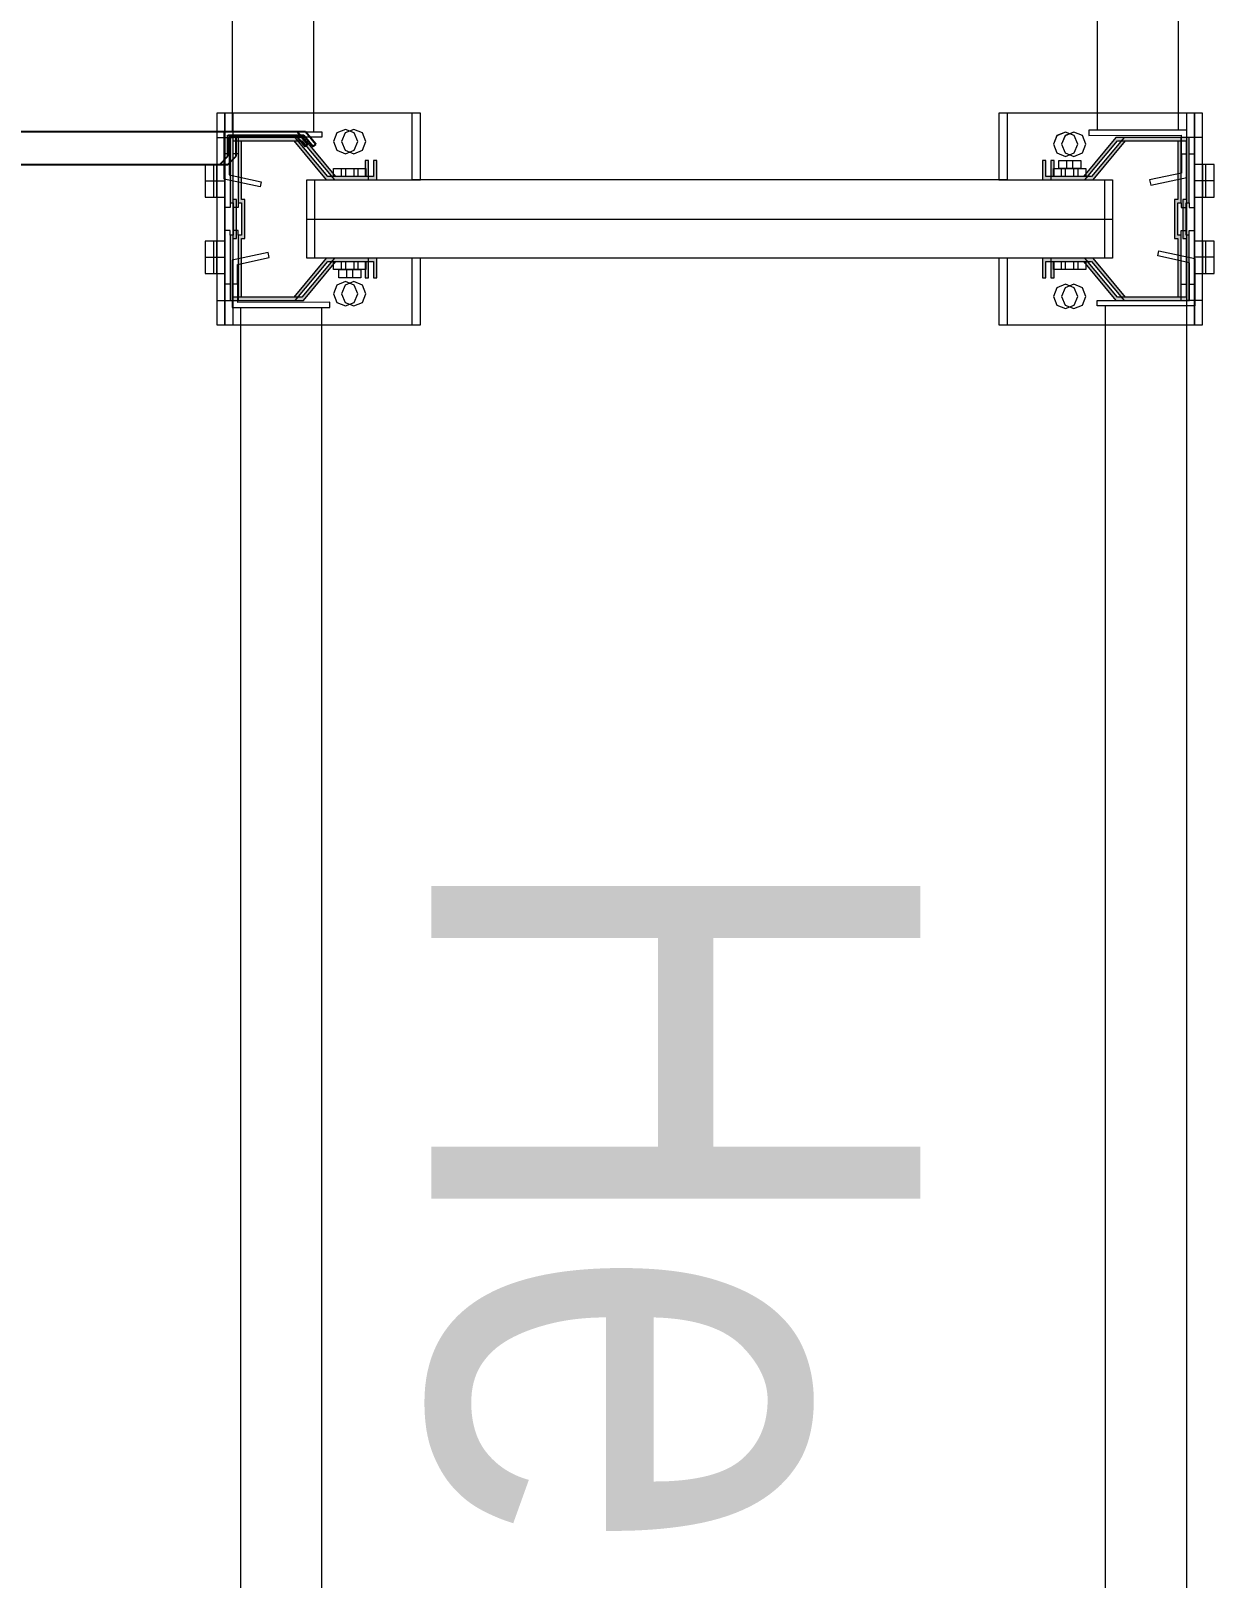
# Model space of a CAD drawing. Header units: metres. Extents: x 0 to 8715937, y -236336 to 216.
# Drawn here: x 132.013 to 132.739, y 84.363 to 85.312 of the extents above; entities that cross this region are included whole.
import ezdxf

# ---------------------------------------------------------------- set-up
doc = ezdxf.new("R2010")
doc.units = ezdxf.units.M
doc.header["$MEASUREMENT"] = 0
for name, color, linetype in [('0-BLOCK-EQUIPAMIENTO', 7, 'Continuous'), ('AAA BAST', 5, 'Continuous'), ('AAA CONECT', 3, 'Continuous'), ('AAA LARG', 1, 'Continuous'), ('MURO 20 - vista', 5, 'Continuous'), ('TEXTO', 7, 'Continuous')]:
    doc.layers.add(name, color=color, linetype=linetype)
doc.styles.add('AR', font='arial.ttf')

# ---------------------------------------------------------------- blocks, each defined once
blk = doc.blocks.new('conector de 0.25')
at = {"layer": 'AAA CONECT'}
for p, q in [((-0.2834, 0.018), (-0.2884, 0.013)), ((-0.2884, 0.013), (-0.2884, 0)), ((-0.0466, 0.018), (-0.2834, 0.018)), ((-0.0416, 0.013), (-0.0466, 0.018)), ((-0.0416, 0), (-0.0416, 0.013)), ((-0.3358, 0.00696), (-0.33734, 0.00568)), ((-0.33734, 0.00568), (-0.33094, -0.002)), ((-0.33, 0), (-0.3358, 0.00696)), ((-0.2884, 0), (-0.33, 0)), ((0, 0), (-0.0416, 0)), ((0.0058, 0.00696), (0, 0)), ((0.00094, -0.002), (0.00734, 0.00568)), ((0.00734, 0.00568), (0.0058, 0.00696)), ((-0.33094, -0.002), (0.00094, -0.002))]:
    blk.add_line(p, q, dxfattribs=at)
blk = doc.blocks.new('bastidor 0.60')
at = {"layer": 'MURO 20 - vista', "lineweight": 5}
h = blk.add_hatch(color=256, dxfattribs=at)
h.dxf.hatch_style = 1
h.paths.add_polyline_path([(-0.5068, 0.089), (-0.5068, 0.101), (-0.5088, 0.101), (-0.5088, 0.091), (-0.5318, 0.091), (-0.5518, 0.115), (-0.5918, 0.115), (-0.5918, 0.075), (-0.5898, 0.075), (-0.5898, 0.055), (-0.5918, 0.055), (-0.5918, 0.015), (-0.5518, 0.015), (-0.5318, 0.039), (-0.5284, 0.039), (-0.5284, 0.03901), (-0.5209, 0.03901), (-0.5134, 0.03901), (-0.5088, 0.039), (-0.5088, 0.029), (-0.5068, 0.029), (-0.5068, 0.041), (-0.53274, 0.041), (-0.55274, 0.017), (-0.5898, 0.017), (-0.5898, 0.053), (-0.5878, 0.053), (-0.5878, 0.077), (-0.5898, 0.077), (-0.5898, 0.113), (-0.55274, 0.113), (-0.53274, 0.089)])
h = blk.add_hatch(color=256, dxfattribs=at)
h.dxf.hatch_style = 1
h.paths.add_polyline_path([(-0.0932, 0.041), (-0.0932, 0.029), (-0.0912, 0.029), (-0.0912, 0.039), (-0.0682, 0.039), (-0.0482, 0.015), (-0.0082, 0.015), (-0.0082, 0.055), (-0.0102, 0.055), (-0.0102, 0.075), (-0.0082, 0.075), (-0.0082, 0.115), (-0.0482, 0.115), (-0.0682, 0.091), (-0.0716, 0.091), (-0.0716, 0.09099), (-0.0791, 0.09099), (-0.0866, 0.09099), (-0.0912, 0.091), (-0.0912, 0.101), (-0.0932, 0.101), (-0.0932, 0.089), (-0.06726, 0.089), (-0.04726, 0.113), (-0.0102, 0.113), (-0.0102, 0.077), (-0.0122, 0.077), (-0.0122, 0.053), (-0.0102, 0.053), (-0.0102, 0.017), (-0.04726, 0.017), (-0.06726, 0.041)])
at = {"layer": 'AAA BAST', "lineweight": 5}
for p, q in [((-0.48, 0.13), (-0.6, 0.13)), ((-0.6, 0.13), (-0.6, 0)), ((-0.595, 0.115), (-0.595, 0.13)), ((-0.48, 0.089), (-0.48, 0.13)), ((0, 0.13), (-0.12, 0.13)), ((-0.12, 0.13), (-0.12, 0.089)), ((-0.005, 0.13), (-0.005, 0.115)), ((0, 0), (0, 0.13)), ((-0.6, 0.115), (-0.595, 0.115)), ((-0.595, 0.105), (-0.595, 0.115)), ((-0.5518, 0.115), (-0.5918, 0.115)), ((-0.5918, 0.115), (-0.5918, 0.075)), ((-0.5318, 0.091), (-0.5518, 0.115)), ((-0.5262, 0.11778), (-0.5284, 0.11248)), ((-0.5209, 0.11998), (-0.5262, 0.11778)), ((-0.51559, 0.11778), (-0.5209, 0.11998)), ((-0.5134, 0.11248), (-0.51559, 0.11778)), ((-0.0844, 0.11613), (-0.0866, 0.11083)), ((-0.0791, 0.11833), (-0.0844, 0.11613)), ((-0.07381, 0.11614), (-0.0791, 0.11833)), ((-0.0716, 0.11083), (-0.07381, 0.11614)), ((-0.0482, 0.115), (-0.0682, 0.091)), ((-0.0082, 0.115), (-0.0482, 0.115)), ((-0.0082, 0.075), (-0.0082, 0.115)), ((0, 0.115), (-0.005, 0.115)), ((-0.005, 0.115), (-0.005, 0.105)), ((-0.595, 0.072), (-0.595, 0.105)), ((-0.5918, 0.105), (-0.595, 0.105)), ((-0.5898, 0.077), (-0.5898, 0.113)), ((-0.5898, 0.113), (-0.55274, 0.113)), ((-0.55274, 0.113), (-0.53274, 0.089)), ((-0.5284, 0.11248), (-0.52619, 0.10717)), ((-0.52619, 0.10717), (-0.5209, 0.10498)), ((-0.5209, 0.10498), (-0.5156, 0.10717)), ((-0.5156, 0.10717), (-0.5134, 0.11248)), ((-0.0866, 0.11083), (-0.08441, 0.10553)), ((-0.08441, 0.10553), (-0.0791, 0.10333)), ((-0.0791, 0.10333), (-0.0738, 0.10552)), ((-0.0738, 0.10552), (-0.0716, 0.11083)), ((-0.06726, 0.089), (-0.04726, 0.113)), ((-0.04726, 0.113), (-0.0102, 0.113)), ((-0.0102, 0.113), (-0.0102, 0.077)), ((-0.0082, 0.105), (-0.005, 0.105)), ((-0.005, 0.105), (-0.005, 0.072)), ((-0.6, 0.0985), (-0.607, 0.0985)), ((-0.607, 0.0985), (-0.607, 0.0785)), ((-0.6, 0.0885), (-0.6, 0.0985)), ((-0.6, 0.0785), (-0.6, 0.0985)), ((-0.5284, 0.091), (-0.5284, 0.096)), ((-0.5284, 0.096), (-0.5134, 0.096)), ((-0.5284, 0.091), (-0.5284, 0.096)), ((-0.5284, 0.096), (-0.5209, 0.096)), ((-0.5209, 0.096), (-0.5209, 0.091)), ((-0.5134, 0.096), (-0.5134, 0.091)), ((-0.5068, 0.101), (-0.5088, 0.101)), ((-0.5088, 0.101), (-0.5088, 0.091)), ((-0.5068, 0.089), (-0.5068, 0.101)), ((-0.0912, 0.101), (-0.0932, 0.101)), ((-0.0932, 0.101), (-0.0932, 0.089)), ((-0.0912, 0.091), (-0.0912, 0.101)), ((-0.0866, 0.09099), (-0.0866, 0.09599)), ((-0.0866, 0.09599), (-0.0716, 0.09599)), ((-0.08335, 0.09599), (-0.08335, 0.10099)), ((-0.08335, 0.10099), (-0.07485, 0.10099)), ((-0.0791, 0.09599), (-0.08335, 0.09599)), ((-0.0791, 0.09099), (-0.0791, 0.09599)), ((-0.07485, 0.09599), (-0.0791, 0.09599)), ((-0.07485, 0.10099), (-0.07485, 0.09599)), ((-0.0716, 0.09599), (-0.0716, 0.09099)), ((0.007, 0.0985), (0, 0.0985)), ((0, 0.0985), (0, 0.0885)), ((0.007, 0.0785), (0.007, 0.0985)), ((-0.607, 0.0885), (-0.6, 0.0885)), ((-0.54477, 0.041), (-0.54477, 0.089)), ((-0.54477, 0.089), (-0.48, 0.089)), ((-0.53274, 0.089), (-0.5068, 0.089)), ((-0.5088, 0.091), (-0.5318, 0.091)), ((-0.5134, 0.091), (-0.5284, 0.091)), ((-0.48, 0.089), (-0.12, 0.089)), ((-0.12, 0.089), (-0.05523, 0.089)), ((-0.0932, 0.089), (-0.06726, 0.089)), ((-0.0682, 0.091), (-0.0912, 0.091)), ((-0.0716, 0.09099), (-0.0866, 0.09099)), ((-0.0716, 0.09099), (-0.0791, 0.09099)), ((-0.05523, 0.089), (-0.05523, 0.041)), ((0.007, 0.0885), (0, 0.0885)), ((0, 0.0885), (0, 0.0785)), ((-0.607, 0.0785), (-0.6, 0.0785)), ((-0.5878, 0.077), (-0.5898, 0.077)), ((-0.5878, 0.053), (-0.5878, 0.077)), ((-0.0102, 0.077), (-0.0122, 0.077)), ((-0.0122, 0.077), (-0.0122, 0.053)), ((0, 0.0785), (0.007, 0.0785)), ((-0.595, 0.058), (-0.595, 0.072)), ((-0.5918, 0.072), (-0.595, 0.072)), ((-0.5918, 0.075), (-0.5898, 0.075)), ((-0.5918, 0.075), (-0.5918, 0.072)), ((-0.5898, 0.075), (-0.5898, 0.055)), ((-0.0102, 0.055), (-0.0102, 0.075)), ((-0.0102, 0.075), (-0.0082, 0.075)), ((-0.0082, 0.075), (-0.0082, 0.072)), ((-0.0082, 0.072), (-0.005, 0.072)), ((-0.005, 0.072), (-0.005, 0.058)), ((-0.595, 0.025), (-0.595, 0.058)), ((-0.5918, 0.058), (-0.595, 0.058)), ((-0.5918, 0.055), (-0.5918, 0.058)), ((-0.05523, 0.065), (-0.54477, 0.065)), ((-0.0082, 0.055), (-0.0082, 0.058)), ((-0.0082, 0.058), (-0.005, 0.058)), ((-0.005, 0.058), (-0.005, 0.025)), ((-0.6, 0.0515), (-0.607, 0.0515)), ((-0.607, 0.0515), (-0.607, 0.0315)), ((-0.6, 0.0415), (-0.6, 0.0515)), ((-0.5898, 0.055), (-0.5918, 0.055)), ((-0.5918, 0.055), (-0.5918, 0.015)), ((-0.5898, 0.017), (-0.5898, 0.053)), ((-0.5898, 0.053), (-0.5878, 0.053)), ((-0.0122, 0.053), (-0.0102, 0.053)), ((-0.0082, 0.055), (-0.0102, 0.055)), ((-0.0102, 0.053), (-0.0102, 0.017)), ((-0.0082, 0.015), (-0.0082, 0.055)), ((0.007, 0.0515), (0, 0.0515)), ((0, 0.0515), (0, 0.0315)), ((0.007, 0.0315), (0.007, 0.0515)), ((-0.607, 0.0415), (-0.6, 0.0415)), ((-0.6, 0.0315), (-0.6, 0.0415)), ((-0.53274, 0.041), (-0.55274, 0.017)), ((-0.5518, 0.015), (-0.5318, 0.039)), ((-0.48, 0.041), (-0.54477, 0.041)), ((-0.5068, 0.041), (-0.53274, 0.041)), ((-0.5318, 0.039), (-0.5088, 0.039)), ((-0.5284, 0.03901), (-0.5134, 0.03901)), ((-0.5284, 0.03401), (-0.5284, 0.03901)), ((-0.5284, 0.03901), (-0.5209, 0.03901)), ((-0.5209, 0.03901), (-0.5209, 0.03401)), ((-0.5134, 0.03901), (-0.5134, 0.03401)), ((-0.5088, 0.039), (-0.5088, 0.029)), ((-0.5068, 0.029), (-0.5068, 0.041)), ((-0.48, 0), (-0.48, 0.041)), ((-0.48, 0.041), (-0.12, 0.041)), ((-0.12, 0.041), (-0.12, 0)), ((-0.05523, 0.041), (-0.12, 0.041)), ((-0.06726, 0.041), (-0.0932, 0.041)), ((-0.0932, 0.041), (-0.0932, 0.029)), ((-0.0912, 0.039), (-0.0682, 0.039)), ((-0.0912, 0.029), (-0.0912, 0.039)), ((-0.0866, 0.034), (-0.0866, 0.039)), ((-0.0866, 0.039), (-0.0716, 0.039)), ((-0.0791, 0.034), (-0.0791, 0.039)), ((-0.0716, 0.039), (-0.0716, 0.034)), ((-0.0716, 0.039), (-0.0716, 0.034)), ((-0.0682, 0.039), (-0.0482, 0.015)), ((-0.04726, 0.017), (-0.06726, 0.041)), ((0.007, 0.0415), (0, 0.0415)), ((0, 0.0415), (0, 0.0315)), ((-0.607, 0.0315), (-0.6, 0.0315)), ((-0.5134, 0.03401), (-0.5284, 0.03401)), ((-0.52515, 0.02901), (-0.52515, 0.03401)), ((-0.52515, 0.03401), (-0.5209, 0.03401)), ((-0.51665, 0.02901), (-0.52515, 0.02901)), ((-0.5209, 0.03401), (-0.51665, 0.03401)), ((-0.51665, 0.03401), (-0.51665, 0.02901)), ((-0.5088, 0.029), (-0.5068, 0.029)), ((-0.0932, 0.029), (-0.0912, 0.029)), ((-0.0716, 0.034), (-0.0866, 0.034)), ((-0.0716, 0.034), (-0.0791, 0.034)), ((0, 0.0315), (0.007, 0.0315)), ((-0.595, 0.015), (-0.595, 0.025)), ((-0.5918, 0.025), (-0.595, 0.025)), ((-0.5262, 0.02448), (-0.5284, 0.01917)), ((-0.5284, 0.01917), (-0.52619, 0.01386)), ((-0.5209, 0.02667), (-0.5262, 0.02448)), ((-0.51559, 0.02447), (-0.5209, 0.02667)), ((-0.5156, 0.01387), (-0.5134, 0.01917)), ((-0.5134, 0.01917), (-0.51559, 0.02447)), ((-0.0844, 0.02283), (-0.0866, 0.01752)), ((-0.0791, 0.02502), (-0.0844, 0.02283)), ((-0.07381, 0.02283), (-0.0791, 0.02502)), ((-0.0716, 0.01752), (-0.07381, 0.02283)), ((-0.0082, 0.025), (-0.005, 0.025)), ((-0.005, 0.025), (-0.005, 0.015)), ((-0.6, 0.015), (-0.595, 0.015)), ((-0.595, 0), (-0.595, 0.015)), ((-0.5918, 0.015), (-0.5518, 0.015)), ((-0.55274, 0.017), (-0.5898, 0.017)), ((-0.52619, 0.01386), (-0.5209, 0.01167)), ((-0.5209, 0.01167), (-0.5156, 0.01387)), ((-0.0866, 0.01752), (-0.08441, 0.01222)), ((-0.08441, 0.01222), (-0.0791, 0.01002)), ((-0.0791, 0.01002), (-0.0738, 0.01222)), ((-0.0738, 0.01222), (-0.0716, 0.01752)), ((-0.0482, 0.015), (-0.0082, 0.015)), ((-0.0102, 0.017), (-0.04726, 0.017)), ((0, 0.015), (-0.005, 0.015)), ((-0.005, 0.015), (-0.005, 0)), ((-0.6, 0), (-0.48, 0)), ((-0.12, 0), (0, 0))]:
    blk.add_line(p, q, dxfattribs=at)
blk = doc.blocks.new('larguero 2.3')
at = {"layer": 'AAA LARG', "lineweight": 5}
for p, q in [((-0.01956, 0.02736), (-0.0189, 0.03049)), ((-0.0189, 0.03049), (0.0032, 0.02579)), ((0, 0.0232), (-0.01956, 0.02736)), ((0, 0), (0, 0.0232)), ((0.0032, 0.02579), (0.0032, -0.0032)), ((-0.0568, -0.0032), (-0.0568, 0)), ((-0.0568, 0), (0, 0)), ((-0.0518, -0.0032), (-0.0568, -0.0032)), ((-0.0018, -0.0032), (-0.0518, -0.0032)), ((-0.0518, -0.0032), (-0.0518, -2.2932)), ((-0.0018, -2.2932), (-0.0018, -0.0032)), ((0.0032, -0.0032), (-0.0018, -0.0032)), ((-0.0518, -2.2932), (-0.0568, -2.2932)), ((-0.0568, -2.2932), (-0.0568, -2.2964)), ((-0.0568, -2.2964), (-0.0002, -2.2962)), ((0.0032, -2.2932), (-0.0518, -2.2932)), ((-0.0002, -2.2962), (0, -2.3196)), ((0.0032, -2.32219), (0.0032, -2.2932)), ((0, -2.3196), (-0.01956, -2.32376)), ((-0.01956, -2.32376), (-0.0189, -2.32689)), ((-0.0189, -2.32689), (0.0032, -2.32219))]:
    blk.add_line(p, q, dxfattribs=at)
blk = doc.blocks.new('DPM-EQUIPAMIENTO')
at = {"layer": 'AAA BAST', "rotation": 180}
for p in [(44.40711, 85.26157), (44.41211, 85.26157)]:
    blk.add_blockref('bastidor 0.60', p, dxfattribs=at)
at = {"layer": 'AAA CONECT', "rotation": 180}
for name, p in [('larguero 2.3', (44.41482, 85.24683)), ('conector de 0.25', (44.12559, 85.24807)), ('conector de 0.25', (44.13059, 85.24807)), ('larguero 2.3', (44.41982, 82.84913))]:
    blk.add_blockref(name, p, dxfattribs=at)
at = {"layer": 'AAA CONECT'}
for p in [(44.99913, 87.54427), (45.00413, 85.14657)]:
    blk.add_blockref('larguero 2.3', p, dxfattribs=at)

msp = doc.modelspace()

# ---------------------------------------------------------------- hatches: boundary and pattern name
at = {"layer": 'MURO 20 - vista', "lineweight": 5}
h = msp.add_hatch(color=256, dxfattribs=at)
h.dxf.hatch_style = 1
h.paths.add_polyline_path([(132.22031, 85.22057), (132.22031, 85.23257), (132.21831, 85.23257), (132.21831, 85.22257), (132.19531, 85.22257), (132.17531, 85.24657), (132.13531, 85.24657), (132.13531, 85.20657), (132.13731, 85.20657), (132.13731, 85.18657), (132.13531, 85.18657), (132.13531, 85.14657), (132.17531, 85.14657), (132.19531, 85.17057), (132.19871, 85.17057), (132.19871, 85.17058), (132.20621, 85.17058), (132.21371, 85.17058), (132.21831, 85.17057), (132.21831, 85.16057), (132.22031, 85.16057), (132.22031, 85.17257), (132.19438, 85.17257), (132.17438, 85.14857), (132.13731, 85.14857), (132.13731, 85.18457), (132.13931, 85.18457), (132.13931, 85.20857), (132.13731, 85.20857), (132.13731, 85.24457), (132.17438, 85.24457), (132.19438, 85.22057)])
h = msp.add_hatch(color=256, dxfattribs=at)
h.dxf.hatch_style = 1
h.paths.add_polyline_path([(132.22531, 85.22057), (132.22531, 85.23257), (132.22331, 85.23257), (132.22331, 85.22257), (132.20031, 85.22257), (132.18031, 85.24657), (132.14031, 85.24657), (132.14031, 85.20657), (132.14231, 85.20657), (132.14231, 85.18657), (132.14031, 85.18657), (132.14031, 85.14657), (132.18031, 85.14657), (132.20031, 85.17057), (132.20371, 85.17057), (132.20371, 85.17058), (132.21121, 85.17058), (132.21871, 85.17058), (132.22331, 85.17057), (132.22331, 85.16057), (132.22531, 85.16057), (132.22531, 85.17257), (132.19938, 85.17257), (132.17938, 85.14857), (132.14231, 85.14857), (132.14231, 85.18457), (132.14431, 85.18457), (132.14431, 85.20857), (132.14231, 85.20857), (132.14231, 85.24457), (132.17938, 85.24457), (132.19938, 85.22057)])
h = msp.add_hatch(color=256, dxfattribs=at)
h.dxf.hatch_style = 1
h.paths.add_polyline_path([(132.63391, 85.17257), (132.63391, 85.16057), (132.63591, 85.16057), (132.63591, 85.17057), (132.65891, 85.17057), (132.67891, 85.14657), (132.71891, 85.14657), (132.71891, 85.18657), (132.71691, 85.18657), (132.71691, 85.20657), (132.71891, 85.20657), (132.71891, 85.24657), (132.67891, 85.24657), (132.65891, 85.22257), (132.65551, 85.22257), (132.65551, 85.22256), (132.64801, 85.22256), (132.64051, 85.22256), (132.63591, 85.22257), (132.63591, 85.23257), (132.63391, 85.23257), (132.63391, 85.22057), (132.65985, 85.22057), (132.67985, 85.24457), (132.71691, 85.24457), (132.71691, 85.20857), (132.71491, 85.20857), (132.71491, 85.18457), (132.71691, 85.18457), (132.71691, 85.14857), (132.67985, 85.14857), (132.65985, 85.17257)])
h = msp.add_hatch(color=256, dxfattribs=at)
h.dxf.hatch_style = 1
h.paths.add_polyline_path([(132.63891, 85.17257), (132.63891, 85.16057), (132.64091, 85.16057), (132.64091, 85.17057), (132.66391, 85.17057), (132.68391, 85.14657), (132.72391, 85.14657), (132.72391, 85.18657), (132.72191, 85.18657), (132.72191, 85.20657), (132.72391, 85.20657), (132.72391, 85.24657), (132.68391, 85.24657), (132.66391, 85.22257), (132.66051, 85.22257), (132.66051, 85.22256), (132.65301, 85.22256), (132.64551, 85.22256), (132.64091, 85.22257), (132.64091, 85.23257), (132.63891, 85.23257), (132.63891, 85.22057), (132.66485, 85.22057), (132.68485, 85.24457), (132.72191, 85.24457), (132.72191, 85.20857), (132.71991, 85.20857), (132.71991, 85.18457), (132.72191, 85.18457), (132.72191, 85.14857), (132.68485, 85.14857), (132.66485, 85.17257)])

# ---------------------------------------------------------------- linework, layer by layer
at = {"layer": 'AAA BAST', "lineweight": 5}
for p, q in [((132.24711, 85.26157), (132.12711, 85.26157)), ((132.12711, 85.26157), (132.12711, 85.13157)), ((132.13211, 85.24657), (132.13211, 85.26157)), ((132.25211, 85.26157), (132.13211, 85.26157)), ((132.13211, 85.26157), (132.13211, 85.13157)), ((132.13711, 85.24657), (132.13711, 85.26157)), ((132.24711, 85.22057), (132.24711, 85.26157)), ((132.25211, 85.22057), (132.25211, 85.26157)), ((132.72711, 85.26157), (132.60711, 85.26157)), ((132.60711, 85.26157), (132.60711, 85.22057)), ((132.73211, 85.26157), (132.61211, 85.26157)), ((132.61211, 85.26157), (132.61211, 85.22057)), ((132.72211, 85.26157), (132.72211, 85.24657)), ((132.72711, 85.13157), (132.72711, 85.26157)), ((132.72711, 85.26157), (132.72711, 85.24657)), ((132.73211, 85.13157), (132.73211, 85.26157)), ((132.20621, 85.25155), (132.20091, 85.24936)), ((132.21121, 85.25155), (132.20591, 85.24936)), ((132.21152, 85.24935), (132.20621, 85.25155)), ((132.21652, 85.24935), (132.21121, 85.25155)), ((132.64801, 85.2499), (132.64271, 85.24771)), ((132.65301, 85.2499), (132.64771, 85.24771)), ((132.65331, 85.24771), (132.64801, 85.2499)), ((132.65831, 85.24771), (132.65301, 85.2499)), ((132.12711, 85.24657), (132.13211, 85.24657)), ((132.13211, 85.23657), (132.13211, 85.24657)), ((132.13211, 85.24657), (132.13711, 85.24657)), ((132.17531, 85.24657), (132.13531, 85.24657)), ((132.13531, 85.24657), (132.13531, 85.20657)), ((132.13711, 85.23657), (132.13711, 85.24657)), ((132.13731, 85.20857), (132.13731, 85.24457)), ((132.13731, 85.24457), (132.17438, 85.24457)), ((132.18031, 85.24657), (132.14031, 85.24657)), ((132.14031, 85.24657), (132.14031, 85.20657)), ((132.14231, 85.20857), (132.14231, 85.24457)), ((132.14231, 85.24457), (132.17938, 85.24457)), ((132.17438, 85.24457), (132.19438, 85.22057)), ((132.19531, 85.22257), (132.17531, 85.24657)), ((132.17938, 85.24457), (132.19938, 85.22057)), ((132.20031, 85.22257), (132.18031, 85.24657)), ((132.20091, 85.24936), (132.19871, 85.24405)), ((132.19871, 85.24405), (132.20092, 85.23874)), ((132.20591, 85.24936), (132.20371, 85.24405)), ((132.20371, 85.24405), (132.20592, 85.23874)), ((132.21151, 85.23874), (132.21371, 85.24405)), ((132.21371, 85.24405), (132.21152, 85.24935)), ((132.21651, 85.23874), (132.21871, 85.24405)), ((132.21871, 85.24405), (132.21652, 85.24935)), ((132.64271, 85.24771), (132.64051, 85.2424)), ((132.64051, 85.2424), (132.6427, 85.2371)), ((132.64771, 85.24771), (132.64551, 85.2424)), ((132.64551, 85.2424), (132.6477, 85.2371)), ((132.65551, 85.2424), (132.65331, 85.24771)), ((132.65332, 85.23709), (132.65551, 85.2424)), ((132.66051, 85.2424), (132.65831, 85.24771)), ((132.65832, 85.23709), (132.66051, 85.2424)), ((132.67891, 85.24657), (132.65891, 85.22257)), ((132.65985, 85.22057), (132.67985, 85.24457)), ((132.68391, 85.24657), (132.66391, 85.22257)), ((132.66485, 85.22057), (132.68485, 85.24457)), ((132.71891, 85.24657), (132.67891, 85.24657)), ((132.67985, 85.24457), (132.71691, 85.24457)), ((132.72391, 85.24657), (132.68391, 85.24657)), ((132.68485, 85.24457), (132.72191, 85.24457)), ((132.71691, 85.24457), (132.71691, 85.20857)), ((132.71891, 85.20657), (132.71891, 85.24657)), ((132.72191, 85.24457), (132.72191, 85.20857)), ((132.72711, 85.24657), (132.72211, 85.24657)), ((132.72211, 85.24657), (132.72211, 85.23657)), ((132.72391, 85.20657), (132.72391, 85.24657)), ((132.73211, 85.24657), (132.72711, 85.24657)), ((132.72711, 85.24657), (132.72711, 85.23657)), ((132.13211, 85.20357), (132.13211, 85.23657)), ((132.13531, 85.23657), (132.13211, 85.23657)), ((132.13711, 85.20357), (132.13711, 85.23657)), ((132.14031, 85.23657), (132.13711, 85.23657)), ((132.20092, 85.23874), (132.20621, 85.23655)), ((132.20592, 85.23874), (132.21121, 85.23655)), ((132.20621, 85.23655), (132.21151, 85.23874)), ((132.21121, 85.23655), (132.21651, 85.23874)), ((132.22031, 85.23257), (132.21831, 85.23257)), ((132.21831, 85.23257), (132.21831, 85.22257)), ((132.22031, 85.22057), (132.22031, 85.23257)), ((132.22531, 85.23257), (132.22331, 85.23257)), ((132.22331, 85.23257), (132.22331, 85.22257)), ((132.22531, 85.22057), (132.22531, 85.23257)), ((132.63591, 85.23257), (132.63391, 85.23257)), ((132.63391, 85.23257), (132.63391, 85.22057)), ((132.63591, 85.22257), (132.63591, 85.23257)), ((132.64091, 85.23257), (132.63891, 85.23257)), ((132.63891, 85.23257), (132.63891, 85.22057)), ((132.64091, 85.22257), (132.64091, 85.23257)), ((132.6427, 85.2371), (132.64801, 85.2349)), ((132.64376, 85.22756), (132.64376, 85.23256)), ((132.64376, 85.23256), (132.65226, 85.23256)), ((132.6477, 85.2371), (132.65301, 85.2349)), ((132.64801, 85.2349), (132.65332, 85.23709)), ((132.64876, 85.22756), (132.64876, 85.23256)), ((132.64876, 85.23256), (132.65726, 85.23256)), ((132.65226, 85.23256), (132.65226, 85.22756)), ((132.65301, 85.2349), (132.65832, 85.23709)), ((132.65726, 85.23256), (132.65726, 85.22756)), ((132.71891, 85.23657), (132.72211, 85.23657)), ((132.72211, 85.23657), (132.72211, 85.20357)), ((132.72391, 85.23657), (132.72711, 85.23657)), ((132.72711, 85.23657), (132.72711, 85.20357)), ((132.12711, 85.23007), (132.12011, 85.23007)), ((132.12011, 85.23007), (132.12011, 85.21007)), ((132.13211, 85.23007), (132.12511, 85.23007)), ((132.12511, 85.23007), (132.12511, 85.21007)), ((132.12711, 85.22007), (132.12711, 85.23007)), ((132.12711, 85.21007), (132.12711, 85.23007)), ((132.13211, 85.22007), (132.13211, 85.23007)), ((132.13211, 85.21007), (132.13211, 85.23007)), ((132.21831, 85.22257), (132.19531, 85.22257)), ((132.19871, 85.22257), (132.19871, 85.22757)), ((132.19871, 85.22757), (132.21371, 85.22757)), ((132.19871, 85.22257), (132.19871, 85.22757)), ((132.19871, 85.22757), (132.20621, 85.22757)), ((132.21371, 85.22257), (132.19871, 85.22257)), ((132.22331, 85.22257), (132.20031, 85.22257)), ((132.20371, 85.22257), (132.20371, 85.22757)), ((132.20371, 85.22757), (132.21871, 85.22757)), ((132.20371, 85.22257), (132.20371, 85.22757)), ((132.20371, 85.22757), (132.21121, 85.22757)), ((132.21871, 85.22257), (132.20371, 85.22257)), ((132.20621, 85.22757), (132.20621, 85.22257)), ((132.21121, 85.22757), (132.21121, 85.22257)), ((132.21371, 85.22757), (132.21371, 85.22257)), ((132.21871, 85.22757), (132.21871, 85.22257)), ((132.65891, 85.22257), (132.63591, 85.22257)), ((132.64051, 85.22256), (132.64051, 85.22756)), ((132.64051, 85.22756), (132.65551, 85.22756)), ((132.65551, 85.22256), (132.64051, 85.22256)), ((132.66391, 85.22257), (132.64091, 85.22257)), ((132.64801, 85.22756), (132.64376, 85.22756)), ((132.64551, 85.22256), (132.64551, 85.22756)), ((132.64551, 85.22756), (132.66051, 85.22756)), ((132.66051, 85.22256), (132.64551, 85.22256)), ((132.64801, 85.22256), (132.64801, 85.22756)), ((132.65226, 85.22756), (132.64801, 85.22756)), ((132.65551, 85.22256), (132.64801, 85.22256)), ((132.65301, 85.22756), (132.64876, 85.22756)), ((132.65301, 85.22256), (132.65301, 85.22756)), ((132.65726, 85.22756), (132.65301, 85.22756)), ((132.66051, 85.22256), (132.65301, 85.22256)), ((132.65551, 85.22756), (132.65551, 85.22256)), ((132.66051, 85.22756), (132.66051, 85.22256)), ((132.73411, 85.23007), (132.72711, 85.23007)), ((132.72711, 85.23007), (132.72711, 85.22007)), ((132.73911, 85.23007), (132.73211, 85.23007)), ((132.73211, 85.23007), (132.73211, 85.22007)), ((132.73411, 85.21007), (132.73411, 85.23007)), ((132.73911, 85.21007), (132.73911, 85.23007)), ((132.12011, 85.22007), (132.12711, 85.22007)), ((132.12511, 85.22007), (132.13211, 85.22007)), ((132.18234, 85.17257), (132.18234, 85.22057)), ((132.18234, 85.22057), (132.24711, 85.22057)), ((132.18734, 85.17257), (132.18734, 85.22057)), ((132.18734, 85.22057), (132.25211, 85.22057)), ((132.19438, 85.22057), (132.22031, 85.22057)), ((132.19938, 85.22057), (132.22531, 85.22057)), ((132.60711, 85.22057), (132.24711, 85.22057)), ((132.61211, 85.22057), (132.25211, 85.22057)), ((132.60711, 85.22057), (132.67188, 85.22057)), ((132.61211, 85.22057), (132.67688, 85.22057)), ((132.63391, 85.22057), (132.65985, 85.22057)), ((132.63891, 85.22057), (132.66485, 85.22057)), ((132.67188, 85.22057), (132.67188, 85.17257)), ((132.67688, 85.22057), (132.67688, 85.17257)), ((132.73411, 85.22007), (132.72711, 85.22007)), ((132.72711, 85.22007), (132.72711, 85.21007)), ((132.73911, 85.22007), (132.73211, 85.22007)), ((132.73211, 85.22007), (132.73211, 85.21007)), ((132.12011, 85.21007), (132.12711, 85.21007)), ((132.12511, 85.21007), (132.13211, 85.21007)), ((132.13211, 85.18957), (132.13211, 85.20357)), ((132.13531, 85.20357), (132.13211, 85.20357)), ((132.13531, 85.20657), (132.13731, 85.20657)), ((132.13531, 85.20657), (132.13531, 85.20357)), ((132.13711, 85.18957), (132.13711, 85.20357)), ((132.14031, 85.20357), (132.13711, 85.20357)), ((132.13931, 85.20857), (132.13731, 85.20857)), ((132.13731, 85.20657), (132.13731, 85.18657)), ((132.13931, 85.18457), (132.13931, 85.20857)), ((132.14031, 85.20657), (132.14231, 85.20657)), ((132.14031, 85.20657), (132.14031, 85.20357)), ((132.14431, 85.20857), (132.14231, 85.20857)), ((132.14231, 85.20657), (132.14231, 85.18657)), ((132.14431, 85.18457), (132.14431, 85.20857)), ((132.71691, 85.20857), (132.71491, 85.20857)), ((132.71491, 85.20857), (132.71491, 85.18457)), ((132.71691, 85.18657), (132.71691, 85.20657)), ((132.71691, 85.20657), (132.71891, 85.20657)), ((132.71891, 85.20657), (132.71891, 85.20357)), ((132.71891, 85.20357), (132.72211, 85.20357)), ((132.72191, 85.20857), (132.71991, 85.20857)), ((132.71991, 85.20857), (132.71991, 85.18457)), ((132.72191, 85.18657), (132.72191, 85.20657)), ((132.72191, 85.20657), (132.72391, 85.20657)), ((132.72211, 85.20357), (132.72211, 85.18957)), ((132.72391, 85.20657), (132.72391, 85.20357)), ((132.72391, 85.20357), (132.72711, 85.20357)), ((132.72711, 85.21007), (132.73411, 85.21007)), ((132.72711, 85.20357), (132.72711, 85.18957)), ((132.73211, 85.21007), (132.73911, 85.21007)), ((132.18234, 85.19657), (132.67188, 85.19657)), ((132.18734, 85.19657), (132.67688, 85.19657)), ((132.13211, 85.15657), (132.13211, 85.18957)), ((132.13531, 85.18957), (132.13211, 85.18957)), ((132.13531, 85.18657), (132.13531, 85.18957)), ((132.13731, 85.18657), (132.13531, 85.18657)), ((132.13531, 85.18657), (132.13531, 85.14657)), ((132.13711, 85.15657), (132.13711, 85.18957)), ((132.14031, 85.18957), (132.13711, 85.18957)), ((132.13731, 85.14857), (132.13731, 85.18457)), ((132.13731, 85.18457), (132.13931, 85.18457)), ((132.14031, 85.18657), (132.14031, 85.18957)), ((132.14231, 85.18657), (132.14031, 85.18657)), ((132.14031, 85.18657), (132.14031, 85.14657)), ((132.14231, 85.14857), (132.14231, 85.18457)), ((132.14231, 85.18457), (132.14431, 85.18457)), ((132.71491, 85.18457), (132.71691, 85.18457)), ((132.71891, 85.18657), (132.71691, 85.18657)), ((132.71691, 85.18457), (132.71691, 85.14857)), ((132.71891, 85.18657), (132.71891, 85.18957)), ((132.71891, 85.18957), (132.72211, 85.18957)), ((132.71891, 85.14657), (132.71891, 85.18657)), ((132.71991, 85.18457), (132.72191, 85.18457)), ((132.72391, 85.18657), (132.72191, 85.18657)), ((132.72191, 85.18457), (132.72191, 85.14857)), ((132.72211, 85.18957), (132.72211, 85.15657)), ((132.72391, 85.18657), (132.72391, 85.18957)), ((132.72391, 85.18957), (132.72711, 85.18957)), ((132.72391, 85.14657), (132.72391, 85.18657)), ((132.72711, 85.18957), (132.72711, 85.15657)), ((132.12711, 85.18307), (132.12011, 85.18307)), ((132.12011, 85.18307), (132.12011, 85.16307)), ((132.13211, 85.18307), (132.12511, 85.18307)), ((132.12511, 85.18307), (132.12511, 85.16307)), ((132.12711, 85.17307), (132.12711, 85.18307)), ((132.13211, 85.17307), (132.13211, 85.18307)), ((132.73411, 85.18307), (132.72711, 85.18307)), ((132.72711, 85.18307), (132.72711, 85.16307)), ((132.73911, 85.18307), (132.73211, 85.18307)), ((132.73211, 85.18307), (132.73211, 85.16307)), ((132.73411, 85.16307), (132.73411, 85.18307)), ((132.73911, 85.16307), (132.73911, 85.18307)), ((132.12011, 85.17307), (132.12711, 85.17307)), ((132.12511, 85.17307), (132.13211, 85.17307)), ((132.12711, 85.16307), (132.12711, 85.17307)), ((132.13211, 85.16307), (132.13211, 85.17307)), ((132.19438, 85.17257), (132.17438, 85.14857)), ((132.17531, 85.14657), (132.19531, 85.17057)), ((132.19938, 85.17257), (132.17938, 85.14857)), ((132.18031, 85.14657), (132.20031, 85.17057)), ((132.24711, 85.17257), (132.18234, 85.17257)), ((132.25211, 85.17257), (132.18734, 85.17257)), ((132.22031, 85.17257), (132.19438, 85.17257)), ((132.19531, 85.17057), (132.21831, 85.17057)), ((132.19871, 85.17058), (132.21371, 85.17058)), ((132.19871, 85.16558), (132.19871, 85.17058)), ((132.19871, 85.17058), (132.20621, 85.17058)), ((132.21371, 85.16558), (132.19871, 85.16558)), ((132.22531, 85.17257), (132.19938, 85.17257)), ((132.20031, 85.17057), (132.22331, 85.17057)), ((132.20196, 85.16058), (132.20196, 85.16558)), ((132.20196, 85.16558), (132.20621, 85.16558)), ((132.20371, 85.17058), (132.21871, 85.17058)), ((132.20371, 85.16558), (132.20371, 85.17058)), ((132.20371, 85.17058), (132.21121, 85.17058)), ((132.21871, 85.16558), (132.20371, 85.16558)), ((132.20621, 85.17058), (132.20621, 85.16558)), ((132.20621, 85.16558), (132.21046, 85.16558)), ((132.20696, 85.16058), (132.20696, 85.16558)), ((132.20696, 85.16558), (132.21121, 85.16558)), ((132.21046, 85.16558), (132.21046, 85.16058)), ((132.21121, 85.17058), (132.21121, 85.16558)), ((132.21121, 85.16558), (132.21546, 85.16558)), ((132.21371, 85.17058), (132.21371, 85.16558)), ((132.21546, 85.16558), (132.21546, 85.16058)), ((132.21831, 85.17057), (132.21831, 85.16057)), ((132.21871, 85.17058), (132.21871, 85.16558)), ((132.22031, 85.16057), (132.22031, 85.17257)), ((132.22331, 85.17057), (132.22331, 85.16057)), ((132.22531, 85.16057), (132.22531, 85.17257)), ((132.24711, 85.13157), (132.24711, 85.17257)), ((132.60711, 85.17257), (132.24711, 85.17257)), ((132.25211, 85.13157), (132.25211, 85.17257)), ((132.61211, 85.17257), (132.25211, 85.17257)), ((132.60711, 85.17257), (132.60711, 85.13157)), ((132.67188, 85.17257), (132.60711, 85.17257)), ((132.61211, 85.17257), (132.61211, 85.13157)), ((132.67688, 85.17257), (132.61211, 85.17257)), ((132.65985, 85.17257), (132.63391, 85.17257)), ((132.63391, 85.17257), (132.63391, 85.16057)), ((132.63591, 85.17057), (132.65891, 85.17057)), ((132.63591, 85.16057), (132.63591, 85.17057)), ((132.66485, 85.17257), (132.63891, 85.17257)), ((132.63891, 85.17257), (132.63891, 85.16057)), ((132.64051, 85.16557), (132.64051, 85.17057)), ((132.64051, 85.17057), (132.65551, 85.17057)), ((132.65551, 85.16557), (132.64051, 85.16557)), ((132.64091, 85.17057), (132.66391, 85.17057)), ((132.64091, 85.16057), (132.64091, 85.17057)), ((132.64551, 85.16557), (132.64551, 85.17057)), ((132.64551, 85.17057), (132.66051, 85.17057)), ((132.66051, 85.16557), (132.64551, 85.16557)), ((132.64801, 85.16557), (132.64801, 85.17057)), ((132.65551, 85.16557), (132.64801, 85.16557)), ((132.65301, 85.16557), (132.65301, 85.17057)), ((132.66051, 85.16557), (132.65301, 85.16557)), ((132.65551, 85.17057), (132.65551, 85.16557)), ((132.65551, 85.17057), (132.65551, 85.16557)), ((132.65891, 85.17057), (132.67891, 85.14657)), ((132.67985, 85.14857), (132.65985, 85.17257)), ((132.66051, 85.17057), (132.66051, 85.16557)), ((132.66051, 85.17057), (132.66051, 85.16557)), ((132.66391, 85.17057), (132.68391, 85.14657)), ((132.68485, 85.14857), (132.66485, 85.17257)), ((132.73411, 85.17307), (132.72711, 85.17307)), ((132.72711, 85.17307), (132.72711, 85.16307)), ((132.73911, 85.17307), (132.73211, 85.17307)), ((132.73211, 85.17307), (132.73211, 85.16307)), ((132.12011, 85.16307), (132.12711, 85.16307)), ((132.12511, 85.16307), (132.13211, 85.16307)), ((132.13211, 85.14657), (132.13211, 85.15657)), ((132.13531, 85.15657), (132.13211, 85.15657)), ((132.13711, 85.14657), (132.13711, 85.15657)), ((132.14031, 85.15657), (132.13711, 85.15657)), ((132.20091, 85.15605), (132.19871, 85.15074)), ((132.20621, 85.15824), (132.20091, 85.15605)), ((132.21046, 85.16058), (132.20196, 85.16058)), ((132.20591, 85.15605), (132.20371, 85.15074)), ((132.21121, 85.15824), (132.20591, 85.15605)), ((132.21152, 85.15604), (132.20621, 85.15824)), ((132.21546, 85.16058), (132.20696, 85.16058)), ((132.21652, 85.15604), (132.21121, 85.15824)), ((132.21371, 85.15074), (132.21152, 85.15604)), ((132.21871, 85.15074), (132.21652, 85.15604)), ((132.21831, 85.16057), (132.22031, 85.16057)), ((132.22331, 85.16057), (132.22531, 85.16057)), ((132.63391, 85.16057), (132.63591, 85.16057)), ((132.63891, 85.16057), (132.64091, 85.16057)), ((132.64801, 85.15659), (132.64271, 85.1544)), ((132.65301, 85.15659), (132.64771, 85.1544)), ((132.65331, 85.1544), (132.64801, 85.15659)), ((132.65831, 85.1544), (132.65301, 85.15659)), ((132.71891, 85.15657), (132.72211, 85.15657)), ((132.72211, 85.15657), (132.72211, 85.14657)), ((132.72391, 85.15657), (132.72711, 85.15657)), ((132.72711, 85.16307), (132.73411, 85.16307)), ((132.72711, 85.15657), (132.72711, 85.14657)), ((132.73211, 85.16307), (132.73911, 85.16307)), ((132.12711, 85.14657), (132.13211, 85.14657)), ((132.13211, 85.13157), (132.13211, 85.14657)), ((132.13211, 85.14657), (132.13711, 85.14657)), ((132.13531, 85.14657), (132.17531, 85.14657)), ((132.13711, 85.13157), (132.13711, 85.14657)), ((132.17438, 85.14857), (132.13731, 85.14857)), ((132.14031, 85.14657), (132.18031, 85.14657)), ((132.17938, 85.14857), (132.14231, 85.14857)), ((132.19871, 85.15074), (132.20092, 85.14543)), ((132.20092, 85.14543), (132.20621, 85.14324)), ((132.20371, 85.15074), (132.20592, 85.14543)), ((132.20592, 85.14543), (132.21121, 85.14324)), ((132.20621, 85.14324), (132.21151, 85.14544)), ((132.21121, 85.14324), (132.21651, 85.14544)), ((132.21151, 85.14544), (132.21371, 85.15074)), ((132.21651, 85.14544), (132.21871, 85.15074)), ((132.64271, 85.1544), (132.64051, 85.14909)), ((132.64051, 85.14909), (132.6427, 85.1438)), ((132.64771, 85.1544), (132.64551, 85.14909)), ((132.64551, 85.14909), (132.6477, 85.1438)), ((132.65551, 85.14909), (132.65331, 85.1544)), ((132.65332, 85.14379), (132.65551, 85.14909)), ((132.66051, 85.14909), (132.65831, 85.1544)), ((132.65832, 85.14379), (132.66051, 85.14909)), ((132.67891, 85.14657), (132.71891, 85.14657)), ((132.71691, 85.14857), (132.67985, 85.14857)), ((132.68391, 85.14657), (132.72391, 85.14657)), ((132.72191, 85.14857), (132.68485, 85.14857)), ((132.72711, 85.14657), (132.72211, 85.14657)), ((132.72211, 85.14657), (132.72211, 85.13157)), ((132.73211, 85.14657), (132.72711, 85.14657)), ((132.72711, 85.14657), (132.72711, 85.13157)), ((132.6427, 85.1438), (132.64801, 85.14159)), ((132.6477, 85.1438), (132.65301, 85.14159)), ((132.64801, 85.14159), (132.65332, 85.14379)), ((132.65301, 85.14159), (132.65832, 85.14379)), ((132.12711, 85.13157), (132.24711, 85.13157)), ((132.13211, 85.13157), (132.25211, 85.13157)), ((132.60711, 85.13157), (132.72711, 85.13157)), ((132.61211, 85.13157), (132.73211, 85.13157))]:
    msp.add_line(p, q, dxfattribs=at)
at = {"layer": 'AAA CONECT'}
for p, q in [((132.17652, 85.25007), (131.84465, 85.25007)), ((132.18152, 85.25007), (131.84965, 85.25007)), ((132.18292, 85.24238), (132.17652, 85.25007)), ((132.18792, 85.24238), (132.18152, 85.25007)), ((132.13399, 85.23507), (132.13399, 85.24807)), ((132.13399, 85.24807), (132.17559, 85.24807)), ((132.13899, 85.23507), (132.13899, 85.24807)), ((132.13899, 85.24807), (132.18059, 85.24807)), ((132.17559, 85.24807), (132.18139, 85.2411)), ((132.18059, 85.24807), (132.18639, 85.2411)), ((132.18139, 85.2411), (132.18292, 85.24238)), ((132.18639, 85.2411), (132.18792, 85.24238)), ((132.12899, 85.23007), (132.13399, 85.23507)), ((132.13399, 85.23007), (132.13899, 85.23507)), ((131.89219, 85.23007), (132.12899, 85.23007)), ((131.89719, 85.23007), (132.13399, 85.23007))]:
    msp.add_line(p, q, dxfattribs=at)
at = {"layer": 'AAA LARG', "lineweight": 5}
for p, q in [((132.13662, 87.54003), (132.13662, 85.25003)), ((132.18662, 85.25003), (132.18662, 87.54003)), ((132.66733, 87.54107), (132.66733, 85.25107)), ((132.71733, 85.25107), (132.71733, 87.54107)), ((132.13162, 85.22104), (132.13162, 85.25003)), ((132.13162, 85.25003), (132.13662, 85.25003)), ((132.13662, 85.25003), (132.18662, 85.25003)), ((132.18662, 85.25003), (132.19162, 85.25003)), ((132.19162, 85.25003), (132.19162, 85.24683)), ((132.66733, 85.25107), (132.66233, 85.25107)), ((132.66233, 85.25107), (132.66233, 85.24787)), ((132.72233, 85.25107), (132.66733, 85.25107)), ((132.72233, 85.22208), (132.72233, 85.25107)), ((132.19162, 85.24683), (132.13482, 85.24683)), ((132.13482, 85.24683), (132.13482, 85.22363)), ((132.66233, 85.24787), (132.71893, 85.24807)), ((132.71893, 85.24807), (132.71913, 85.22467)), ((132.13482, 85.22363), (132.15438, 85.21947)), ((132.71913, 85.22467), (132.69957, 85.22051)), ((132.70023, 85.21738), (132.72233, 85.22208)), ((132.15372, 85.21634), (132.13162, 85.22104)), ((132.15438, 85.21947), (132.15372, 85.21634)), ((132.69957, 85.22051), (132.70023, 85.21738)), ((132.15872, 85.17602), (132.13662, 85.17133)), ((132.15938, 85.17289), (132.15872, 85.17602)), ((132.70457, 85.17393), (132.70523, 85.17706)), ((132.72413, 85.16977), (132.70457, 85.17393)), ((132.70523, 85.17706), (132.72733, 85.17236)), ((132.13662, 85.17133), (132.13662, 85.14233)), ((132.13982, 85.16873), (132.15938, 85.17289)), ((132.14002, 85.14533), (132.13982, 85.16873)), ((132.72413, 85.14657), (132.72413, 85.16977)), ((132.72733, 85.17236), (132.72733, 85.14337)), ((132.19662, 85.14553), (132.14002, 85.14533)), ((132.19662, 85.14233), (132.19662, 85.14553)), ((132.66733, 85.14337), (132.66733, 85.14657)), ((132.66733, 85.14657), (132.72413, 85.14657)), ((132.13662, 85.14233), (132.19162, 85.14233)), ((132.14162, 85.14233), (132.14162, 82.85233)), ((132.19162, 82.85233), (132.19162, 85.14233)), ((132.19162, 85.14233), (132.19662, 85.14233)), ((132.67233, 85.14337), (132.66733, 85.14337)), ((132.72233, 85.14337), (132.67233, 85.14337)), ((132.67233, 85.14337), (132.67233, 82.85337)), ((132.72233, 82.85337), (132.72233, 85.14337)), ((132.72733, 85.14337), (132.72233, 85.14337))]:
    msp.add_line(p, q, dxfattribs=at)

# ---------------------------------------------------------------- block references
at = {"layer": '0-BLOCK-EQUIPAMIENTO'}
msp.add_blockref('DPM-EQUIPAMIENTO', (87.72, 0), dxfattribs=at)

# ---------------------------------------------------------------- texts
at = {"layer": 'TEXTO', "ltscale": 0.1, "insert": (132.55886, 86.00707), "char_height": 0.3000334, "attachment_point": 1, "rotation": 270, "style": 'AR'}
msp.add_mtext_dynamic_manual_height_columns('\\pi1.1915;{\\fArial Narrow|b0|i0|c0|p34;Herméticos}', width=4.0812305, gutter_width=12.5, heights=[0], dxfattribs=at)

doc.saveas('drawing.dxf')
